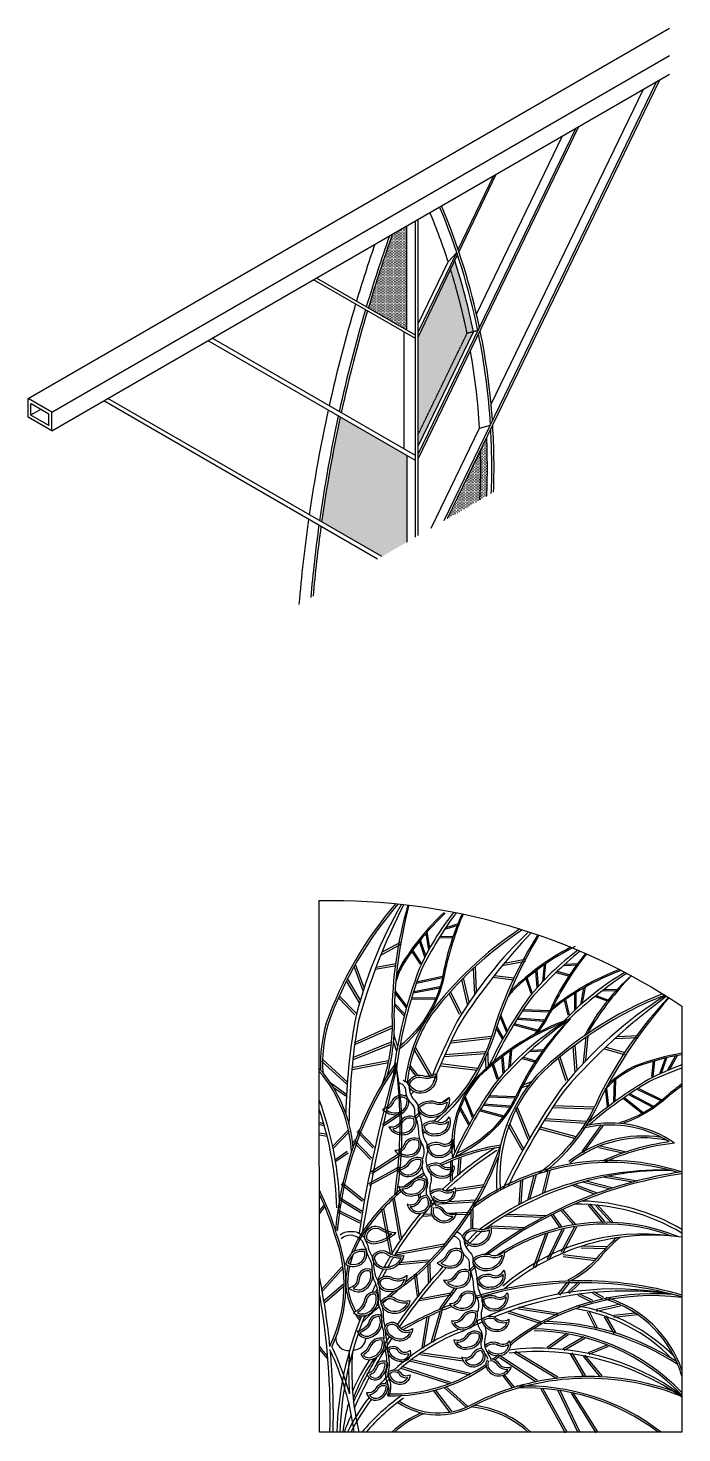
# Model space of a CAD drawing. Extents: x -6708 to 51378, y -17661 to 34250.
# Drawn here: x 34357 to 37308, y -5828 to 513 of the extents above; entities that cross this region are included whole.
import ezdxf

# ---------------------------------------------------------------- set-up
doc = ezdxf.new("R2010")
doc.units = 0
doc.header["$LTSCALE"] = 5
doc.header["$MEASUREMENT"] = 0
doc.linetypes.add('HIDDEN2', pattern=[0.1875, 0.125, -0.0625])
for name, color, linetype in [('0-T_BLOCK', 7, 'CONTINUOUS'), ('0-TEXT', 7, 'CONTINUOUS'), ('1', 1, 'CONTINUOUS'), ('4', 1, 'CONTINUOUS')]:
    doc.layers.add(name, color=color, linetype=linetype)

msp = doc.modelspace()

# ---------------------------------------------------------------- hatches: boundary and pattern name
at = {"layer": '0-T_BLOCK'}
h = msp.add_hatch(dxfattribs=at)
h.set_pattern_fill('DOTS', color=11, scale=100, style=0)
h.paths.add_polyline_path([(36066.1, -380.3), (36001.6, -417.6, 0.013238), (35892.6, -750.8), (36066.1, -851)])
h = msp.add_hatch(dxfattribs=at)
h.set_pattern_fill('DOTS', color=11, scale=100, style=0)
h.paths.add_polyline_path([(36264.1, -576.5), (36117.6, -881.6), (36117.6, -1321.8), (36338.6, -865.2, 0.024892)])
h.paths.add_polyline_path([(36283, -537), (36264.1, -576.5, -0.024892), (36338.6, -865.2), (36367.7, -857.8, 0.027428)])
h.paths.add_polyline_path([(36367.7, -857.8), (36338.6, -865.2), (36117.6, -1321.8), (36117.6, -1374.6)])
h = msp.add_hatch(dxfattribs=at)
h.set_pattern_fill('DOTS', color=11, scale=100, style=0)
h.paths.add_polyline_path([(36066.1, -1416), (36055.1, -1409.7), (36055.1, -1814), (36066.1, -1807.7)])
h.paths.add_polyline_path([(36055.1, -1409.7), (35766.3, -1242.9, 0.018162), (35681.8, -1716.4), (35953, -1872.9), (36055.1, -1814)])
h = msp.add_hatch(dxfattribs=at)
h.set_pattern_fill('DOTS', color=11, scale=100, style=0)
h.paths.add_polyline_path([(36399.1, -1393.2), (36249.9, -1701.5), (36396.4, -1617, 0.018672)])
h.paths.add_polyline_path([(36427.1, -1335.4), (36399.1, -1393.2, -0.018672), (36396.4, -1617), (36427.2, -1599.2, 0.021798)])

# ---------------------------------------------------------------- linework, layer by layer
for centre, start, end in [((34357.8, -1159.3), 60, 180), ((34357.8, -1243.2), 180, 240), ((34464.2, -1219.6), 240, 300), ((34464.2, -1304.6), 240, 300)]:
    msp.add_arc(centre, 0.5, start, end, dxfattribs=at)
at = {"layer": '0-TEXT', "elevation": 0}
msp.add_lwpolyline([(37307.9, -3901.8), (37307.9, -5824.7), (35671.9, -5824.7), (35671.4, -3425.2, -0.153284), (37307.9, -3901.8, -3.305213)], format="xyb", dxfattribs=at)
at = {"layer": '1', "color": 1}
for p, q in [((36235.5, -1709.8), (37193.9, 270.7)), ((36249.9, -1701.5), (37208.3, 279.1)), ((36446.8, -1185.1), (37134.8, 236.6)), ((36117.6, -1431.3), (36843.2, 68.3)), ((36117.6, -1409.8), (36828.8, 60)), ((36380.9, -777.8), (36769.8, 25.9)), ((36298, -487), (36459.6, -153.2)), ((36301.7, -498), (36470, -147.2)), ((36066.1, -851), (36066.1, -380.3)), ((36117.6, -859.9), (36291.8, -499.9)), ((36253.2, -542.5), (36291.8, -499.9)), ((36117.6, -881.6), (36295.5, -510.9)), ((36117.6, -822.7), (36253.2, -542.5)), ((36105.1, -888.9), (35645.2, -623.4)), ((36105.1, -873.5), (35658.6, -615.7)), ((36105.1, -1417.1), (35187.8, -887.5)), ((36117.6, -1374.6), (36367.7, -857.8)), ((36105.1, -1438.5), (35169.2, -898.2)), ((34369.8, -1233.4), (34369.8, -1184.1)), ((34451, -1230.1), (34370.6, -1183.6)), ((35934.5, -1883.7), (34698.4, -1170)), ((35953, -1872.9), (34717, -1159.3)), ((34369.8, -1233.4), (34413.3, -1208.3)), ((34450.5, -1280.3), (34370.1, -1233.9)), ((34451.2, -1279.8), (34451.2, -1230.5)), ((36176.4, -1744), (36394.9, -1292.6)), ((36394.9, -1292.6), (36444.1, -1278.8)), ((36066.1, -1416), (36066.1, -1807.7))]:
    msp.add_line(p, q, dxfattribs=at)
at = {"layer": '1', "color": 1, "linetype": 'HIDDEN2'}
for p in [(36117.6, -1321.8), (36387.1, -852.9)]:
    msp.add_line(p, (36338.6, -865.2), dxfattribs=at)
at = {"layer": '1'}
for p, q in [((36237.3, -3554.8), (36303.6, -3534.2)), ((36242.5, -3546.9), (36301.8, -3528.5)), ((35954.3, -3658.4), (36037.6, -3612.9)), ((36148, -3680.9), (36123.2, -3609.1)), ((36151.8, -3673.5), (36127.6, -3603.5)), ((36165.4, -3648), (36153.3, -3572.5)), ((36170.1, -3639.5), (36158.4, -3566.6)), ((36213.3, -3592.4), (36276, -3593.4)), ((36217, -3586.5), (36276.1, -3587.4)), ((35948.9, -3671.7), (36041.9, -3620.9)), ((36127.6, -3712.6), (36089.7, -3653.9)), ((36132.6, -3709.3), (36093.4, -3648.6)), ((35869.4, -3832.8), (35828.5, -3723.5)), ((35873.9, -3818.6), (35834.4, -3713.1)), ((35924.3, -3735.3), (36018.4, -3717.8)), ((35928.1, -3725.2), (36016.8, -3708.8)), ((36372.8, -3847.9), (36367.1, -3731.4)), ((36381.4, -3835.8), (36375.9, -3723.3)), ((36497.5, -3718.7), (36601.6, -3698.5)), ((36506.7, -3707.5), (36599.8, -3689.5)), ((36660.3, -3812.5), (36654.4, -3738.7)), ((36679.9, -3791.2), (36687.1, -3715.1)), ((36686.6, -3784.1), (36693.5, -3710.6)), ((36772.8, -3719), (36842.2, -3715.6)), ((36779.8, -3712.6), (36841.9, -3709.7)), ((35853.3, -3887.3), (35794.5, -3787.3)), ((35856.7, -3875.1), (35799.4, -3777.6)), ((36109.6, -3798.7), (36228.6, -3772.2)), ((36110.4, -3792.3), (36227.3, -3766.3)), ((36340.9, -3895), (36315.3, -3781.9)), ((36347.9, -3884.4), (36322.9, -3774.2)), ((36454.8, -3771.7), (36549.8, -3783.7)), ((36461.4, -3763.3), (36550.9, -3774.6)), ((36627.2, -3844.3), (36605.1, -3778)), ((36632.8, -3842.4), (36610, -3773.8)), ((36654.8, -3818.7), (36648.7, -3743)), ((36740.1, -3749.4), (36800.6, -3766)), ((36745.2, -3744.6), (36802.2, -3760.2)), ((35832.3, -3940.8), (35757.8, -3864.4)), ((35838.8, -3934.4), (35761.8, -3855.4)), ((36064.5, -3909.8), (36012.9, -3839.6)), ((36066.6, -3902.5), (36013.5, -3830.4)), ((36088, -3863.1), (36197.5, -3864.2)), ((36095.4, -3841.4), (36216.2, -3818.6)), ((36097.5, -3834.9), (36215.1, -3812.7)), ((36304.7, -3939.6), (36256.9, -3844.2)), ((36312.9, -3935.5), (36263.5, -3836.9)), ((36824.8, -3919.7, 0), (36825.2, -3843.7, 0)), ((36830.8, -3914, 0), (36831.3, -3840, 0)), ((36852.2, -3894.5, 0), (36865.8, -3819.3, 0)), ((36859.4, -3888, 0), (36872.6, -3815.4, 0)), ((36915.8, -3858, 0), (36974.6, -3879.8, 0)), ((36921.2, -3853.6, 0), (36976.7, -3874.1, 0)), ((36950.9, -3830.5, 0), (37020.3, -3833.2, 0)), ((36958.4, -3824.8, 0), (37020.5, -3827.2, 0)), ((36055.1, -3945.1), (36009.9, -3897.7)), ((36056.8, -3938.3), (36010.2, -3889.4)), ((36086.8, -3869.1), (36197.5, -3870.2)), ((36590.4, -3923.2), (36710, -3927.2)), ((36590.6, -3917.2), (36710.2, -3921.3)), ((36795, -3942.8, 0), (36778.7, -3874.8, 0)), ((36800.9, -3941.4, 0), (36784, -3871.1, 0)), ((35830.6, -4065.3), (35997.7, -3991.2)), ((36503, -4046.5), (36472.9, -3992.7)), ((36515.9, -4017.4), (36488.3, -3948.8)), ((36521.4, -4015.1), (36491.4, -3940.3)), ((36549.6, -3985.9), (36655.4, -4014.4)), ((36551.1, -3980.1), (36656.9, -4008.6)), ((36565.7, -3961.1), (36686.4, -3969.1)), ((36566.1, -3955.1), (36686.8, -3963.2)), ((35834.3, -4073.7), (36001.4, -3999.6)), ((36265.3, -4057.8), (36446.9, -4037.8)), ((36266.3, -4066.9), (36447.9, -4047)), ((36497.7, -4049.5), (36470.4, -4000.5)), ((36864.5, -4158.1), (36875.4, -4041.9)), ((36874.7, -4147.3), (36885.2, -4035.1)), ((37006.2, -4047.8), (37112.1, -4042.7)), ((37016.9, -4038.2), (37111.7, -4033.6)), ((35822.2, -4133.7), (35993.4, -4064.4)), ((35825.7, -4142.2), (35996.8, -4072.9)), ((36174.2, -4225.4), (36098.6, -4094.8)), ((36182.1, -4220.8), (36106.6, -4090.2)), ((36236.5, -4120.4), (36420.6, -4106.3)), ((36237.2, -4129.5), (36421.3, -4115.4)), ((36527.1, -4179), (36534.2, -4102.9)), ((36533.8, -4172), (36540.7, -4098.5)), ((36620, -4106.8), (36689.4, -4103.5)), ((36627, -4100.5), (36689.1, -4097.5)), ((36826.2, -4200.1), (36816.9, -4084.5)), ((36834.6, -4190.6), (36825.6, -4077.9)), ((36956.4, -4094.3), (37048.7, -4119.6)), ((36964.2, -4086.9), (37051.2, -4110.8)), ((35794.7, -4252.7), (35683.1, -4151.2)), ((35800.9, -4245.9), (35689.2, -4144.4)), ((35818.3, -4178), (35982.6, -4146.7)), ((35820, -4187), (35984.3, -4155.7)), ((36106.5, -4215.8), (36076.4, -4176.4)), ((36116.3, -4213.6), (36083.7, -4170.8)), ((36218.3, -4170.4), (36384.3, -4190.5)), ((36219.3, -4161.3), (36385.4, -4181.4)), ((36474.3, -4232.1), (36452.3, -4165.8)), ((36480, -4230.2), (36457.2, -4161.7)), ((36502, -4206.6), (36495.9, -4130.8)), ((36507.5, -4200.4), (36501.6, -4126.5)), ((36587.3, -4137.3), (36647.8, -4153.9)), ((36592.4, -4132.4), (36649.4, -4148.1)), ((36783.9, -4239.1), (36750.3, -4137.8)), ((36792.6, -4236.2), (36757.8, -4131.5)), ((37172.8, -4219.9), (37179.4, -4150.3)), ((37178.8, -4220.5), (37185.6, -4148.5)), ((37208.5, -4207.7), (37233.5, -4135.9)), ((37216, -4204.2), (37240.4, -4134.3)), ((37242.5, -4192.6), (37279.8, -4125.9)), ((37251.5, -4188.9), (37287.5, -4124.4)), ((37001.2, -4333.4), (37004.5, -4234.6)), ((37007.2, -4333.6), (37010.5, -4234.8)), ((35796.4, -4301.3), (35723.3, -4250.1)), ((35791.2, -4308.8), (35736.1, -4270.3)), ((36368.6, -4403), (36331.8, -4311.3)), ((36437.6, -4311.1), (36557.2, -4315.1)), ((36437.8, -4305.1), (36557.4, -4309.1)), ((36971.6, -4355.4), (36963.8, -4272.2)), ((36977.6, -4354.8), (36969.8, -4271.6)), ((37069.4, -4302), (37176.6, -4358.1)), ((37072.2, -4296.7), (37179.4, -4352.7)), ((37107.3, -4277.3), (37215.2, -4329.3)), ((37109.9, -4271.9), (37217.8, -4323.9)), ((36344.9, -4437.3), (36304.2, -4364.3)), ((36350.2, -4434.4), (36309.5, -4361.4)), ((36363.1, -4405.2), (36326.3, -4313.5)), ((36396.8, -4373.7), (36502.6, -4402.2)), ((36398.3, -4367.9), (36504.1, -4396.4)), ((36412.9, -4349), (36533.6, -4357)), ((36413.3, -4343), (36534, -4351)), ((36614.1, -4503.3), (36557.9, -4363.3)), ((36622.6, -4499.9), (36566.4, -4359.9)), ((36727.8, -4359.6), (36910.5, -4365.7)), ((36728.1, -4350.4), (36910.8, -4356.6)), ((37044.7, -4318.2), (37130, -4386.9)), ((37048.5, -4313.5), (37133.8, -4382.3)), ((35694.7, -4434.3, 0), (35671.9, -4426.9, 0)), ((35692.1, -4442.5, 0), (35671.9, -4435.9, 0)), ((35956, -4434.9, 0), (36044, -4376.8, 0)), ((35960.7, -4442.1, 0), (36048.7, -4383.9, 0)), ((36594.4, -4547.8), (36532.3, -4436.4)), ((36690.1, -4417.4), (36874.4, -4429.7)), ((36690.7, -4408.3), (36875, -4420.5)), ((36857.2, -4558, 0), (36945, -4436.9, 0)), ((35706.8, -4481.2, 0), (35671.9, -4474.9, 0)), ((35705.3, -4489.6, 0), (35671.9, -4483.6, 0)), ((35730, -4536.3, 0), (35801.1, -4462.1, 0)), ((35736.2, -4542.2, 0), (35807.3, -4468, 0)), ((35914.1, -4543.4, 0), (35840.5, -4467.1, 0)), ((35920.2, -4537.5, 0), (35846.7, -4461.1, 0)), ((36586.4, -4552.3), (36524.3, -4440.9)), ((36665.5, -4455.2), (36827, -4498.7)), ((36667.9, -4446.4), (36829.4, -4489.9)), ((36864.1, -4563, 0), (36951.9, -4442, 0)), ((35741.8, -4594.9, 0), (35797.1, -4556.3, 0)), ((35746.7, -4602, 0), (35802, -4563.3, 0)), ((35902.5, -4593.4, 0), (35823.3, -4510.9, 0)), ((35908.7, -4587.4, 0), (35829.5, -4504.9, 0)), ((35904.4, -4650.2, 0), (36038.7, -4562.5, 0)), ((36930.9, -4539.4, 0), (37040.8, -4564.4, 0)), ((36932.8, -4531.1, 0), (37056.4, -4559.2, 0)), ((35894.6, -4702.9, 0), (36031.6, -4626.9, 0)), ((35909.1, -4657.4, 0), (36043.3, -4569.6, 0)), ((36263.9, -4690.9, 0), (36264.5, -4599.8, 0)), ((36272.4, -4691, 0), (36273.1, -4599.9, 0)), ((36297.1, -4661.5, 0), (36303, -4584.3, 0)), ((36305.7, -4662.1, 0), (36311.6, -4585, 0)), ((35898.8, -4710.3, 0), (36035.8, -4634.3, 0)), ((36573.7, -4796.4, 0), (36581, -4688.5, 0)), ((36582.6, -4791.8, 0), (36589.8, -4684.9, 0)), ((36612, -4777.2, 0), (36641.7, -4665.2, 0)), ((36622.1, -4772.4, 0), (36651.5, -4661.8, 0)), ((36679.4, -4746.9, 0), (36704.1, -4645.5, 0)), ((36689.2, -4742.8, 0), (36713.6, -4643, 0)), ((36875.7, -4690.6, 0), (36999.2, -4721.3, 0)), ((36950.4, -4672.7, 0), (37088, -4695.3, 0)), ((36974, -4667.9, 0), (37108.4, -4689.9, 0)), ((35867.1, -4784.1, 0), (35770, -4706.2, 0)), ((35872.4, -4777.4, 0), (35775.3, -4699.6, 0)), ((36122, -4771.3, 0), (36119.1, -4751.8, 0)), ((36129.6, -4764.7, 0), (36127.1, -4747.6, 0)), ((36238.6, -4733.9, 0), (36275, -4728.4, 0)), ((36284.9, -4726.9, 0), (36414, -4707.3, 0)), ((36285.9, -4735.4, 0), (36415.3, -4715.7, 0)), ((36913.9, -4750.7, 0), (36809.5, -4710.2, 0)), ((36926, -4746.3, 0), (36822.5, -4706.1, 0)), ((36858.9, -4695.3, 0), (36983.8, -4726.3, 0)), ((35671.9, -4825.5, 0), (35691.6, -4800.9, 0)), ((35671.9, -4839.3, 0), (35698.2, -4806.3, 0)), ((35860, -4835.5, 0), (35760.7, -4775.1, 0)), ((35864.5, -4828.2, 0), (35765.2, -4767.8, 0)), ((35993.5, -5021.4, 0), (35954, -4818.6, 0)), ((36001.9, -5019.7, 0), (35962.4, -4816.9, 0)), ((36035.5, -4955.1, 0), (36003.1, -4769.4, 0)), ((36044, -4953.6, 0), (36011.5, -4767.9, 0)), ((36186.6, -4787.1, 0), (36209.4, -4785.7, 0)), ((36187.1, -4795.6, 0), (36375.6, -4784.4, 0)), ((36258.9, -4782.8, 0), (36375.1, -4775.8, 0)), ((36884.9, -4799.9, 0), (36951.8, -4879.9, 0)), ((36891.4, -4794.4, 0), (36958.4, -4874.4, 0)), ((36989.7, -4880.5, 0), (36919.7, -4802.7, 0)), ((36996.1, -4874.8, 0), (36926.1, -4797, 0)), ((35854.4, -4881.1, 0), (35754.4, -4831.5, 0)), ((35858.2, -4873.5, 0), (35758.2, -4823.9, 0)), ((36139.7, -4840.5, 0), (36179.1, -4838.8, 0)), ((36140.1, -4849, 0), (36182.1, -4847.2, 0)), ((36249.1, -4835.7, 0), (36347.4, -4831.4, 0)), ((36287.6, -4842.6, 0), (36347.7, -4839.9, 0)), ((36356.5, -4905.7, 0), (36357, -4820.3, 0)), ((36365, -4905.7, 0), (36365.6, -4820.3, 0)), ((36506.4, -4848.4, 0), (36682.9, -4854.2, 0)), ((36519.9, -4840.3, 0), (36698.3, -4846.2, 0)), ((36717.7, -4844.9, 0), (36757.4, -4903, 0)), ((36725.5, -4841, 0), (36764.5, -4898.2, 0)), ((36761.1, -4823.6, 0), (36820.1, -4891, 0)), ((36769.2, -4819.9, 0), (36826.6, -4885.4, 0)), ((36584, -4910.3, 0), (36446, -4903.8, 0)), ((36597.2, -4902.4, 0), (36446.4, -4895.2, 0)), ((36638.7, -5077.7, 0), (36695.5, -4925.1, 0)), ((36646.7, -5080.7, 0), (36703.5, -4928.1, 0)), ((36701.5, -5043.3, 0), (36768.4, -4904.9, 0)), ((36709.2, -5047, 0), (36776.1, -4908.7, 0)), ((36762.5, -5012, 0), (36825.8, -4893.9, 0)), ((36770, -5016, 0), (36833.4, -4897.9, 0)), ((36013.7, -5016.1, 0), (36233.8, -4975, 0)), ((36015.3, -5024.5, 0), (36235.4, -4983.4, 0)), ((36853.8, -4992.4, 0), (36968, -4994.9, 0)), ((36854, -4983.9, 0), (36968.1, -4986.3, 0)), ((36167.5, -5047.9, 0), (36031.4, -5060.8, 0)), ((36168.3, -5056.4, 0), (36032.2, -5069.3, 0)), ((36164.9, -5147.5, 0), (36163.2, -5064.8, 0)), ((36173.5, -5147.3, 0), (36171.8, -5064.6, 0)), ((36771.6, -5031.2, 0), (36918.5, -5049.3, 0)), ((36772.6, -5022.7, 0), (36919.6, -5040.8, 0)), ((35679.5, -5182.5, 0), (35773.9, -5077.9, 0)), ((35685.8, -5188.3, 0), (35780.2, -5083.6, 0)), ((36114.3, -5210.4, 0), (36101.7, -5111.8, 0)), ((36122.8, -5209.3, 0), (36110.2, -5110.7, 0)), ((35688.7, -5233.7, 0), (35779.1, -5156, 0)), ((35694.3, -5240.2, 0), (35784.7, -5162.5, 0)), ((36122.8, -5222.5, 0), (36272.5, -5194.7, 0)), ((36750, -5200.4, 0), (36791.9, -5148.2, 0)), ((36756.7, -5205.8, 0), (36798.6, -5153.6, 0)), ((36792.9, -5192, 0), (36840.6, -5146.8, 0)), ((36798.8, -5198.2, 0), (36846.4, -5153, 0)), ((36842.1, -5198.6, 0), (36904.7, -5229.4, 0)), ((36904.4, -5197.6, 0), (36949.5, -5222.5, 0)), ((36908.6, -5190.1, 0), (36953.7, -5215, 0)), ((36124.3, -5230.9, 0), (36274, -5203.1, 0)), ((36750.5, -5288.4, 0), (36572.1, -5260.8, 0)), ((36838.3, -5206.2, 0), (36900.9, -5237.1, 0)), ((36920.7, -5269.7, 0), (37028.7, -5245.5, 0)), ((36922.5, -5278, 0), (37030.5, -5253.8, 0)), ((36157, -5303.2, 0), (36133.7, -5443.6, 0)), ((36165.4, -5304.6, 0), (36142.2, -5445, 0)), ((36178.5, -5416.1, 0), (36218.2, -5275.7, 0)), ((36186.8, -5418.4, 0), (36226.4, -5278, 0)), ((36521.8, -5285.4, 0), (36672.6, -5334.6, 0)), ((36524.5, -5277.2, 0), (36675.2, -5326.5, 0)), ((36749.2, -5296.8, 0), (36570.8, -5269.3, 0)), ((36880.8, -5280.8, 0), (36918.2, -5356, 0)), ((36888.4, -5277, 0), (36925.9, -5352.2, 0)), ((36957.1, -5303.5, 0), (37001.2, -5378.6, 0)), ((36964.5, -5299.1, 0), (37008.6, -5374.2, 0)), ((37000.2, -5296.9, 0), (37094.9, -5285.7, 0)), ((37001.2, -5305.4, 0), (37105.9, -5293, 0)), ((36699.9, -5441.5, 0), (36789, -5377.3, 0)), ((36704.9, -5448.4, 0), (36794, -5384.2, 0)), ((36772, -5446.5, 0), (36864.9, -5393.3, 0)), ((36776.2, -5453.9, 0), (36869.2, -5400.8, 0)), ((36885.9, -5465.3, 0), (36974.1, -5428.6, 0)), ((36889.2, -5473.2, 0), (36977.4, -5436.5, 0)), ((36082.9, -5503.8, 0), (36351.1, -5566.5, 0)), ((36084.9, -5495.4, 0), (36353, -5558.2, 0)), ((36125.2, -5473.7, 0), (36320.5, -5502.1, 0)), ((36126.4, -5465.2, 0), (36316.6, -5492.8, 0)), ((36650.8, -5598.6, 0), (36484.7, -5488.9, 0)), ((36655.6, -5591.5, 0), (36489.4, -5481.7, 0)), ((36743.1, -5583.6, 0), (36553, -5468.3, 0)), ((36747.6, -5576.2, 0), (36557.5, -5460.9, 0)), ((36866.1, -5573.8, 0), (36805, -5471.2, 0)), ((36873.5, -5569.4, 0), (36812.4, -5466.9, 0)), ((36861.8, -5481.7, 0), (36939.6, -5575.8, 0)), ((36868.4, -5476.3, 0), (36946.2, -5570.3, 0)), ((36260.9, -5607.9, 0), (36041.3, -5537.1, 0)), ((36263.5, -5599.7, 0), (36043.9, -5528.9, 0)), ((36543.8, -5625, 0), (36500.9, -5570.4, 0)), ((36550.5, -5619.7, 0), (36507.6, -5565.1, 0)), ((36187.5, -5638.4, 0), (36260.8, -5735.6, 0)), ((36194.3, -5633.2, 0), (36267.6, -5730.5, 0)), ((36236.5, -5624.3, 0), (36335.3, -5713.4, 0)), ((36242.2, -5617.9, 0), (36341, -5707, 0)), ((36671.8, -5629.7, 0), (36780.7, -5827.7, 0)), ((36679.3, -5625.6, 0), (36788.2, -5823.6, 0)), ((36839.3, -5827.5, 0), (36748.8, -5637.9, 0)), ((36847, -5823.8, 0), (36756.5, -5634.2, 0)), ((36920.6, -5827.9, 0), (36809.1, -5649.3, 0)), ((36927.8, -5823.4, 0), (36816.3, -5644.7, 0))]:
    msp.add_line(p, q, dxfattribs=at)
at = {"layer": '1', "color": 1}
for points in [[(36387.1, -852.9, 0.048058), (36214.6, -294.6, 0.048058)], [(36394.3, -838.2, 0.047098), (36223.4, -289.5, 0.047098)], [(36253.2, -542.5, 0.019811), (36171, -319.8, 0.019811)], [(35988.2, -425.3, 0.012704), (35883.7, -745.7, 0.012704)], [(36001.6, -417.6, 0.013237), (35892.6, -750.8, 0.013237)], [(35921.9, -463.6, 0.01008), (35839.2, -720, 0.01008)], [(36367.7, -857.8, 0.027428), (36283, -537, 0.027354)], [(35835.3, -733.1, 0.017761), (35716, -1192.4)], [(35879.8, -758.8, 0.017905), (35761.4, -1218.6)], [(35888.7, -764, 0.017934), (35770.4, -1223.9)], [(36444.1, -1278.8, 0.034032), (36390.2, -868)], [(36452.9, -1260.5, 0.033662), (36397.4, -853.2)], [(36394.9, -1292.6, 0.029342), (36353.6, -943.6)], [(35711.8, -1211.5, 0.017978), (35625.9, -1684, 0.017978)], [(35757.2, -1237.7, 0.018131), (35672.5, -1711, 0.018131)], [(35766.3, -1242.9, 0.018162), (35681.8, -1716.4, 0.018162)], [(36447.8, -1587.3, 0.023764), (36445.2, -1297.9, 0.023764)], [(36458, -1581.4, 0.024715), (36454.2, -1279.4, 0.024715)], [(36396.4, -1617, 0.018672), (36399.1, -1393.2, 0.018672)], [(36427.2, -1599.2, 0.021798), (36427.1, -1335.4, 0.021798)], [(35623, -1703.8, 0.014483), (35579.8, -2088.4)], [(35669.7, -1730.8, 0.012414), (35632.6, -2058)], [(35679.1, -1736.2, 0.011996), (35643.2, -2051.8)], [(36016.5, -3439, 0.092326), (35702, -3979.2, 0.07266), (35676.8, -4189)], [(36027.9, -3440.2, 0.092879), (35710.9, -3981.2, 0.081273), (35686.9, -4201)], [(36043, -3441.8, 0.076808), (35831.5, -3972.8, 0.034307), (35790.6, -4384.7)], [(36052.3, -3442.8, 0.049524), (35846.6, -3974.8, 0.039798), (35805.4, -4433)], [(36071.7, -3445.1, 0.071186), (35999.5, -3946.7, -0.09297), (35955.5, -4253.1)], [(36075.8, -3445.6, 0.059397), (36008.6, -3946.4, -0.077848), (35976.3, -4218.8)], [(36278.2, -3477.8, 0.061144), (36122.9, -3733, 0.061762), (36005.9, -4205.7)], [(36240.2, -3482.2, 0.069869), (36044.4, -3722.8, 0.041245), (36016.6, -3791.2)], [(36234.3, -3479.2, 0.069708), (36039, -3720.4, 0.026309), (36018.9, -3766.6)], [(36288.9, -3479.9, 0.039773), (36132.4, -3736.2, 0.061448), (36019.8, -4186.7)], [(36320.5, -3486.4, 0.047494), (36240.1, -3739, -0.185183), (36030.8, -4098.1)], [(36315.9, -3485.4, 0.056803), (36234.2, -3737.9, -0.188148), (36032.9, -4083.3)], [(36576.6, -3553.3, 0.082524), (36168.9, -3936.6, 0.113729), (36057.4, -4245.4)], [(36588.2, -3556.9, 0.083253), (36176.8, -3941.3, 0.119537), (36068.7, -4245.4)], [(36616, -3565.9, 0.069332), (36294.2, -3969.9, 0.022278), (36181.7, -4214.2)], [(36628.8, -3570.1, 0.044928), (36308, -3976.4, 0.02554), (36185.7, -4245.4)], [(36657.3, -3579.7, 0.064519), (36462.2, -3996, -0.153375), (36190.6, -4419.6)], [(36662.6, -3581.6, 0.053906), (36471, -3998.5, -0.144708), (36204.6, -4424.5)], [(36838.8, -3649.3, 0.062969), (36617.5, -3862.9, 0.045056), (36437.9, -4170.1)], [(36848.7, -3653.5, 0.041003), (36625.9, -3868.4, 0.043731), (36457.6, -4153.5)], [(36825.9, -3632.7, 0.078042), (36544.1, -3833.4, 0.018329), (36523.2, -3858.9)], [(36806.3, -3635.8, 0.074164), (36539.4, -3829.7, 0.006152), (36531.7, -3838.7)], [(36872.6, -3663.8, 0.058927), (36724, -3895.5, -0.072419), (36640.7, -4030.4)], [(36876.7, -3665.6, 0.049302), (36729.5, -3898, -0.063114), (36654.4, -4023.2)], [(37221.1, -3846.2, 0.100722), (36649.9, -4216.8, 0.197143), (36472, -4742.2)], [(37231.2, -3852.4, 0.101325), (36657.1, -4222.5, 0.204534), (36488.6, -4733)], [(37234.1, -3854.3, 0.083674), (36769.3, -4267.5, 0.044199), (36499.5, -4727.1)], [(37238.9, -3857.3, 0.053833), (36782, -4275.9, 0.044104), (36523.3, -4715)], [(37247.9, -3862.9, 0.077834), (36931.8, -4317.3, -0.132175), (36660.4, -4658.8)], [(37249.9, -3864.2, 0.06493), (36940.2, -4321.1, -0.117832), (36691.2, -4649.2)], [(36805.3, -3958.3, 0.111455), (36386.6, -4217.5, 0.208355), (36271.7, -4582.3)], [(36777.5, -3974.9, 0.08567), (36464.7, -4250.8, 0.049502), (36270.5, -4589.9, 0.049502)], [(36786.9, -3971.4, 0.106065), (36391.3, -4221.3, 0.208179), (36281.4, -4561.9)], [(36805.3, -3958.3, 0.07178), (36576.7, -4285.8, -0.185183), (36284.2, -4581.2)], [(36786.9, -3971.4, 0.056211), (36473.1, -4256.3, 0.049941), (36285, -4584, 0.049941)], [(36805.3, -3958.3, 0.086091), (36571.2, -4283.4, -0.188148), (36289.9, -4567.4)], [(36007.9, -4028.6, 0.030042), (36023.3, -4080.2)], [(36005.5, -4060.5, 0.022934), (36019, -4102.3)], [(36432.6, -4108.2, 0.036822), (36434.2, -4174.1)], [(37307.9, -4120.8, 0.048104), (37101.2, -4176.4, 0.094761), (36964.3, -4274.6)], [(37307.9, -4114.6, 0.04863), (37098.4, -4171.1, 0.078365), (36975, -4254.8)], [(36422, -4132.1, 0.032633), (36424.5, -4194.4)], [(37307.9, -4167.1, 0.033718), (37156.5, -4233.1, 0.042378), (36884.2, -4427.9)], [(37307.9, -4181.1, 0.020899), (37161.9, -4241.5, 0.044623), (36887.8, -4438.8)], [(37307.9, -4253.1, 0.018233), (37240.8, -4305.9, -0.117164), (37019.3, -4430.8)], [(37307.9, -4261.3, 0.014302), (37244.8, -4310.4, -0.104646), (37037.7, -4432.4)], [(36140.4, -4458.5, -0.001161), (36137.2, -4460.7)], [(36148.2, -4470.4, -0.002892), (36140, -4476.5)]]:
    msp.add_lwpolyline(points, format="xyb", dxfattribs=at)
at = {"layer": '1', "color": 1, "linetype": 'HIDDEN2'}
msp.add_lwpolyline([(36338.6, -865.2, 0.024892), (36264.1, -576.5, 0.024892)], format="xyb", dxfattribs=at)
at = {"layer": '1', "color": 1, "elevation": 0}
for points in [[(37033.7, -3740.5, 0.081645), (36719.4, -3919.8)], [(37026.3, -3736.7, 0.077818), (36725.3, -3907.4)], [(37051.1, -3749.6, 0.069777), (36783.8, -3960.5, 0.001315), (36777.1, -3968.5)], [(37059.1, -3753.7, 0.044182), (36797.7, -3961)], [(37079.5, -3764.7, 0.082188), (36887.1, -4002.2, -0.017962), (36867.1, -4036.3, -0.017962)], [(37079.5, -3764.7, 0.054647), (36892.4, -4005.1, -0.011301), (36879.3, -4027.9)], [(36628.4, -4242.8, -0.022484), (36582.4, -4261)], [(36616.6, -4258, -0.019056), (36575.5, -4274.2)]]:
    msp.add_lwpolyline(points, format="xyb", dxfattribs=at)
at = {"layer": '1'}
for points in [[(36047.8, -4236.4, -0.378866), (36077.2, -4273.6, 0.1907), (36104.6, -4330.3, -0.252134), (36117, -4364.5, 0.139232), (36126.6, -4401.1, -0.045981), (36135.9, -4457.4, 0.140758), (36153.6, -4516.1, -0.155026), (36157.5, -4568.8, 0.177384), (36156.6, -4623, 0.026372)], [(36071.2, -4251.7, -0.414967), (36138.5, -4215.5, 0.218355), (36199.1, -4205.6, -0.473511), (36125, -4295.2, -0.226882), (36077.7, -4269, -0.226882)], [(36066.1, -4309.9, 0.446759), (35996.7, -4333.9, -0.203971), (35956.8, -4368, 0.225979), (36023.4, -4391.3, 0.405502), (36075.9, -4328.4, 0.405502)], [(36031.3, -4248.5, -0.378866), (36060.7, -4285.6, 0.1907), (36088.1, -4342.3, -0.252134), (36100.5, -4376.6, 0.139232), (36110.1, -4413.1, -0.045981), (36119.5, -4469.4, 0.140758), (36137.1, -4528.1, -0.155026), (36141, -4580.9, 0.026372), (36137.8, -4590.9, 0.026372)], [(36058.3, -4306.4, -0.000738), (36063.3, -4301.3)], [(36080.3, -4284.5, -0.000437), (36083.4, -4281.5, -0.000975), (36086.1, -4278.5, -0.000975)], [(36086.6, -4298.4, -0.001039), (36093.7, -4291.4, -0.001437), (36097.6, -4287, -0.001437)], [(36117.7, -4350.8, -0.242831), (36193.4, -4331.5, 0.358992), (36257.8, -4314.4, -0.464995), (36174.9, -4404.7, -0.308457), (36117.7, -4366.2, -0.308457)], [(36135.1, -4626.6, 0.135711), (36154.7, -4676.1, -0.165363), (36156.7, -4721.7, 0.206922), (36156.8, -4755.2, 0.206922)], [(36161.6, -4638.8, 0.057193), (36171.4, -4656.3, -0.165363), (36173.4, -4701.8, 0.118044), (36171.8, -4749.5, 0.036084), (36196.9, -4798.6)], [(36170.5, -4741.4, -0.260156), (36228.1, -4728.4, 0.410248), (36283.1, -4720.4, -0.512348), (36234.6, -4789, -0.222218), (36179.6, -4766.7, -0.452913)], [(36176.2, -4747.8, -0.253116), (36224.4, -4736.2, 0.30026), (36277.4, -4737.1, -0.413856), (36234.4, -4780.5, -0.223008), (36185.8, -4760.9, -0.223008)], [(36171.4, -4775.9, -0.053935), (36184.1, -4801.8)], [(36194.8, -4801.4, -0.296191), (36235.6, -4825.1, 0.311183), (36288.8, -4838.2, -0.601436), (36193.5, -4862.5, -0.340085), (36182.9, -4805.4, -1.078008)], [(36195.2, -4810, -0.304018), (36228.4, -4829.8, 0.234383), (36274.8, -4849.8, -0.501929), (36199.5, -4856.4, -0.343134), (36190.5, -4809.3, -0.343134)]]:
    msp.add_lwpolyline(points, format="xyb", dxfattribs=at)
for points in [[(36079.3, -4254.5, -0.418152), (36136.1, -4223.7, 0.175458), (36191.9, -4219.3, -0.417538), (36125.3, -4286.6, -0.279623)], [(36065.8, -4319.8, 0.482854), (36004.5, -4337.4, -0.154289), (35973, -4370.4, 0.179163), (36022.5, -4382.8, 0.461066)], [(36123.6, -4357, -0.238603), (36190.7, -4339.7, 0.256991), (36249.2, -4334.5, -0.38732), (36175.1, -4396.1, -0.343085)], [(36106, -4405, 0.414303), (36034.4, -4426.3, -0.350219), (35985.1, -4446.6, 0.319457), (36056.2, -4481.7, 0.476626)], [(36098.8, -4411, 0.391824), (36041.9, -4430.4, -0.241606), (36003, -4456.5, 0.24176), (36055, -4473.2, 0.456924)], [(36135.5, -4441.6, -0.251803), (36196, -4420.2, 0.458485), (36257.9, -4401.6, -0.537347), (36199.6, -4487.2, -0.446147)], [(36144.6, -4444.5, -0.226597), (36193.1, -4428.5, 0.33145), (36253.9, -4421.7, -0.442508), (36198.7, -4478.6, -0.426582)], [(36125.3, -4503.7, 0.418208), (36055.3, -4523, -0.375782), (36011.9, -4553.6, 0.303142), (36083.7, -4580.5, 0.511006)], [(36118.7, -4509.9, 0.39265), (36063.3, -4526.3, -0.260347), (36030, -4560.4, 0.23301), (36082.1, -4572, 0.495449)], [(36158.7, -4529.7, -0.223258), (36216.9, -4518.1, 0.465813), (36272.7, -4502.2, -0.46848), (36221, -4585.6, -0.501171)], [(36167, -4534.3, -0.200376), (36213.5, -4526.1, 0.320781), (36267.4, -4522.8, -0.373248), (36219.5, -4577.2, -0.475515)], [(36137.4, -4589, 0.353852), (36067.8, -4610.9, -0.336315), (36020.3, -4630.8, 0.473401), (36097.6, -4665.5, 0.369671)], [(36129.9, -4595.4, 0.326721), (36075.1, -4615.5, -0.251251), (36033.7, -4640.6, 0.39085), (36094.1, -4657.7, 0.3487)], [(36156.6, -4623, -0.265182), (36216.9, -4613.1, 0.39236), (36279.4, -4622.3, -0.481), (36224, -4679, -0.361947)], [(36166.2, -4626.6, -0.228285), (36211.9, -4620.4, 0.301065), (36270.5, -4636.2, -0.393018), (36224.5, -4670.5, -0.339354)], [(36155.4, -4688.5, 0.448313), (36086.3, -4697.5, -0.375465), (36030.9, -4715.7, 0.441065), (36097.6, -4757, 0.431955)], [(36147.2, -4692.9, 0.420371), (36093.5, -4702.2, -0.283595), (36044.2, -4727.6, 0.353449), (36096.1, -4748.5, 0.418172)], [(36156.6, -4755, 0.263581), (36112.8, -4784.4, -0.398737), (36067.9, -4795.1, 0.531899), (36148.6, -4829.4, 0.558843)], [(36153.9, -4763.9, 0.246148), (36120.2, -4788.6, -0.274357), (36081.9, -4808.1, 0.426612), (36144.4, -4821.9, 0.53355)]]:
    msp.add_lwpolyline(points, format="xyb", close=True, dxfattribs=at)
at = {"layer": '1', "elevation": 0}
for points in [[(36060.7, -5145.8, -0.006045), (36105.7, -5111.5, 0.130076), (36490.4, -4525.9)], [(36489.8, -4529.8, 0.078998), (36217.6, -4613.9, 0.078998)], [(36487.7, -4538.7, 0.077238), (36224, -4620.2, 0.077238)], [(36464.6, -4541.9, 0.052544), (36228.2, -4728.4, 0.052544)], [(36472.2, -4554, 0.051598), (36242, -4734.9, 0.051598)], [(35991.6, -5213, -0.016374), (36111.1, -5118.2, 0.119753), (36479.6, -4581.7, 0.119753)], [(36142.6, -4655.2, 0.030606), (36051.8, -4719.1)], [(36146.3, -4663, 0.00731), (36124.1, -4677.1)], [(36163.5, -4642.8, 0.000041), (36163.4, -4642.8, 0.000041)], [(36168, -4650, 0.000171), (36167.5, -4650.4, 0.000171)], [(36392.5, -4909.8, -0.170445), (37262.1, -4641.6, -0.186759)], [(36414.1, -4909.2, -0.159322), (37262.1, -4641.6, -0.159322)], [(35671.9, -4734.2, -0.049757), (35746.7, -4925.4, -0.205998), (35727.8, -5437.5)], [(35671.9, -4753.3, -0.045699), (35738.6, -4928.1, -0.208179), (35718, -5438.2)], [(36036.6, -4731.5, 0.070527), (35865.9, -4920.5, 0.063802), (35815.4, -5020.3)], [(36041.3, -4738.7, 0.070262), (35873, -4925.3, 0.054639), (35829, -5008.4)], [(36197.1, -4780.4, 0.008032), (36166.3, -4814.1, 0.008032)], [(36185.2, -4772.2, 0.003035), (36173.4, -4784.9, 0.003035)], [(36127.5, -4837.3, 0.039524), (35996.6, -5022.5)], [(36158.6, -4822.8, 0.044351), (36010.7, -5026.6)], [(35765.4, -4933.4, -0.197885), (35812.2, -4918.7, -0.249457), (35872.8, -4943.6, 0.03088), (35890.4, -4982.2, 0.100136), (35904.3, -5021.7, -0.158377), (35916.3, -5073, 0.008948), (35923.7, -5117.4, -0.100671), (35941.7, -5168.7, -0.062282), (35944.8, -5210.4, 0.120989), (35955.4, -5256, -0.052555), (35960.1, -5290.9, 0.083888), (35968.2, -5349.5, 0.083888)], [(35769.9, -4950.4, -0.176559), (35815.6, -4934.6, -0.184664), (35864.8, -4961, 0.03088), (35882.3, -4999.6, 0.100136), (35896.3, -5039, -0.158377), (35908.3, -5090.4, 0.008948), (35915.7, -5134.7, -0.100671), (35933.7, -5186, -0.062282), (35936.8, -5227.7, 0.120989), (35947.4, -5273.3, -0.052555), (35952.1, -5308.2, 0.089477), (35961.4, -5370.6, 0.01766), (35962.5, -5402.6, 0.01766)], [(36278.5, -4940.1, -0.378866), (36307.8, -4977.3, 0.1907), (36335.3, -5034, -0.252134), (36347.7, -5068.2, 0.139232), (36357.2, -5104.8, -0.045981), (36366.6, -5161.1, 0.140758), (36384.2, -5219.8, -0.155026), (36388.1, -5272.5, 0.026372), (36385, -5282.6, 0.026372)], [(36295.2, -4920.3, -0.186863), (36324.6, -4957.4, 0.1907), (36352, -5014.1, -0.252134), (36364.4, -5048.3, 0.139232), (36374, -5084.9, -0.045981), (36383.3, -5141.2, 0.111), (36402.2, -5208.1, -0.144561), (36404.6, -5274.5, 0.22353), (36418.5, -5347.9, -0.165363), (36420.5, -5393.5, 0.118044), (36418.9, -5441.2, 0.036084), (36444.1, -5490.2, -0.597142)], [(36318.4, -4943.4, -0.414967), (36385.7, -4907.2, 0.218355), (36446.2, -4897.2, -0.473511), (36372.1, -4986.8, -0.226882), (36324.9, -4960.7, -0.226882)], [(36339, -4963.9, -0.016071), (36385.9, -4916.1)], [(36350.7, -4972.2, -0.018722), (36404.9, -4917.7)], [(37028.9, -4945.6, 0.037485), (36941.5, -5031.9, -0.112551), (36796.5, -5146.8)], [(36313.2, -5001.5, 0.446759), (36243.9, -5025.6, -0.203971), (36204, -5059.7, 0.225979), (36270.6, -5083, 0.405502), (36323.1, -5020.1, 0.405502)], [(36305.5, -4998, -0.000738), (36310.5, -4993)], [(36327.5, -4976.1, -0.000437), (36330.5, -4973.2, -0.000975), (36333.2, -4970.2, -0.000975)], [(36333.7, -4990, -0.001039), (36340.8, -4983.1, -0.001437), (36344.8, -4978.7, -0.001437)], [(36364.8, -5042.5, -0.242831), (36440.6, -5023.2, 0.358992), (36505, -5006.1, -0.464995), (36422.1, -5096.4, -0.308457), (36364.9, -5057.9, -0.308457)], [(37013.1, -4947.9, 0.03345), (36935, -5026.4, -0.112657), (36792.8, -5139.1)], [(35800.5, -5072, 0.04199), (35790.6, -5145.1, 0.127799), (35829.1, -5284.6)], [(35806.4, -5048.8, 0.008625), (35802.5, -5063.5, 0.008625)], [(35822.9, -5024.7, 0.025226), (35810.6, -5066.4, 0.025226)], [(35992.2, -5030, 0.01028), (35963.3, -5081.5, 0.01028)], [(36006.1, -5034.3, 0.009502), (35979.6, -5081.4, 0.009502)], [(35671.9, -5129.1, -0.024698), (35718, -5438.2)], [(35808.7, -5074.7, 0.041284), (35799.2, -5145.2, 0.127883), (35836.7, -5280.6)], [(35959, -5089.6, 0.009651), (35934.2, -5139.2, 0.009651)], [(35974.8, -5090.4, 0.006661), (35957.5, -5124.1, 0.006661)], [(36024.6, -5338.5, -0.03452), (36230.4, -5077.2)], [(36033.6, -5350.6, -0.03574), (36245.5, -5081.8)], [(35926.2, -5156.4, 0.005939), (35912.3, -5187.6, 0.001097), (35909.3, -5193.7)], [(35932.3, -5177.6, 0.00294), (35925.5, -5192.9)], [(35949.7, -5139.9, 0.001775), (35945.4, -5149)], [(35976.3, -5214.8, -0.004235), (36006.6, -5189.3)], [(36028.4, -5171.4, -0.001399), (36038.6, -5163.2)], [(37262.1, -5201.9, 0.153131), (36428.4, -5302.6, 0.095937)], [(37262.1, -5201.9, 0.132116), (36462.3, -5304.1, 0.091364)], [(36532.8, -5423.7, 0.006895), (36546.6, -5408.8, -0.18564), (37262.1, -5201.9)], [(35671.9, -5206.5, -0.049297), (35718.2, -5824.7)], [(35866, -5327.7, -0.011043), (35941, -5257.2)], [(35930, -5255.6, -0.001243), (35938.6, -5247.8, -0.001243)], [(35948.7, -5238.9, -0.000136), (35949.6, -5238, -0.000136)], [(35951.7, -5247.7, -0.00001), (35951.7, -5247.6, -0.00001)], [(35958.9, -5241.3, -0.003059), (35980.4, -5222.6, -0.003059)], [(36532.6, -5436.3, 0.009677), (36552.3, -5415.2, -0.197365), (37307.9, -5215.5)], [(35861.7, -5299.6, 0.087338), (35749.9, -5824.7, 0.079868)], [(35877.6, -5298.5, 0.088407), (35764.2, -5824.7, 0.080866)], [(35832.9, -5291, 0.031268), (35853.5, -5320.4, 0.031268)], [(35847, -5297.1, 0.015546), (35857.1, -5311.2, 0.015546)], [(35873.6, -5308.3, -0.001895), (35886.4, -5296.1)], [(36409.3, -5310.7, 0.004642), (36380.1, -5323.6)], [(36382.3, -5318.3, 0.135711), (36401.8, -5367.8, -0.165363), (36403.8, -5413.3, 0.206922), (36404, -5446.9, 0.206922)], [(35969.6, -5364.7, 0.015982), (35971.2, -5393.6, -0.097925), (35977.2, -5441, -0.050393), (35983.5, -5486.6, -0.112896), (35986.4, -5529.5, 0.1518), (35985.1, -5581.8, -0.192061), (35987.1, -5657.1)], [(36302.3, -5359.9, 0.091065), (36010.1, -5542.7, 0.091065)], [(36407.3, -5327.1, 0.014124), (36320.2, -5368.2, 0.092106), (36026.9, -5546.7, 0.092106)], [(35671.9, -5438.6, 0.01471), (35707.5, -5479.9)], [(35671.9, -5452.1, 0.014853), (35708.7, -5493.8)], [(35719.4, -5452.8, -0.029416), (35732.5, -5824.7, -0.025789)], [(35929.9, -5517.7, -0.014038), (35999.4, -5402.4)], [(35964.7, -5430.7, -0.004506), (35987.9, -5393.9)], [(35965, -5416.9, -0.085163), (35969.2, -5458.3, -0.050393), (35975.5, -5504, -0.013617), (35976.4, -5506.3, -0.013617)], [(36417.6, -5433.1, -0.260156), (36475.3, -5420, 0.410248), (36530.3, -5412.1, -0.512348), (36481.8, -5480.7, -0.222218), (36426.7, -5458.3, -0.452913)], [(36423.3, -5439.5, -0.253116), (36471.5, -5427.9, 0.30026), (36524.5, -5428.8, -0.413856), (36481.5, -5472.1, -0.223008), (36433, -5452.5, -0.223008)], [(35719.8, -5453.7, -0.000263), (35719.5, -5454.3)], [(35890.4, -5560, -0.009049), (35932.9, -5483.8)], [(35976.7, -5507.2, -0.189984), (35975.1, -5540.7, 0.197948), (35977.1, -5599.1, -0.044341), (35981.7, -5610.2, -0.044341)], [(36418.5, -5467.6, -0.053935), (36431.2, -5493.5)], [(36441.9, -5493.1, -0.296191), (36482.7, -5516.7, 0.311183), (36536, -5529.9, -0.601436), (36440.6, -5554.2, -0.340085), (36430.1, -5497, -1.078008)], [(36442.4, -5501.6, -0.304018), (36475.5, -5521.5, 0.234383), (36522, -5541.5, -0.501929), (36446.7, -5548.1, -0.343134), (36437.7, -5500.9, -0.343134)], [(36455, -5494.4, 0.007482), (36472.2, -5480.5)], [(36464.3, -5498, 0.009191), (36485.4, -5480.5)], [(35826.4, -5688.8, -0.014268), (35887.5, -5565.5)], [(35829.9, -5715.7, -0.015937), (35896.8, -5578.4)], [(35915.3, -5544.1, -0.001327), (35921.4, -5532.9, -0.001327)], [(35983.4, -5568.1, 0.015852), (35941.7, -5612, 0.015852)], [(35985, -5660.7, 0.158331), (36425.5, -5526.9, 0.158331)], [(35985.1, -5652.1, 0.160124), (36424.9, -5517, 0.160124)], [(36030.2, -5683.2, 0.286034), (36365.3, -5696.5, -0.213763), (37293.3, -5648, -0.16057)], [(35989.2, -5582.4, 0.008815), (35966.2, -5606.3, 0.008815)], [(35983, -5614.9, -0.164815), (35979, -5658.4)], [(36025.4, -5690.3, 0.285875), (36369.3, -5704, -0.214668), (37294.1, -5657.5, -0.160848)], [(35895.8, -5667.6, 0.048571), (35798.3, -5824.7, 0.034953)], [(35907.4, -5675.9, 0.046788), (35814.2, -5824.7, 0.032906)], [(35784.2, -5824.7, -0.008738), (35816, -5747.2)]]:
    msp.add_lwpolyline(points, format="xyb", dxfattribs=at)
for points in [[(35878, -4955.2, -0.693512), (35954.4, -4904.2, 0.134591), (36016.9, -4923.3, -0.196581), (35918.2, -4975.8, -0.220919)], [(35886, -4951.4, -0.678632), (35949.6, -4911.3, 0.100632), (35998.8, -4930.1, -0.164112), (35918, -4967.2, -0.206557)], [(36326.4, -4946.2, -0.418152), (36383.3, -4915.4, 0.175458), (36439.1, -4911, -0.417538), (36372.4, -4978.3, -0.279623)], [(35881.6, -5002, 0.196169), (35823.8, -5011.3, 0.121333), (35789.8, -5066.2, 0.267544), (35852, -5070.5, 0.424854)], [(35875.2, -5009.5, 0.175439), (35829.1, -5018.1, 0.105699), (35800.2, -5062.4, 0.237244), (35848.6, -5062.7, 0.397699)], [(35911.3, -5035.1, -0.548134), (35986.6, -5018.2, 0.16447), (36053.6, -5027, -0.381849), (35958.2, -5089.5, -0.322068)], [(36313, -5011.5, 0.482854), (36251.7, -5029.1, -0.154289), (36220.2, -5062, 0.179163), (36269.7, -5074.5, 0.461066)], [(35920, -5036.3, -0.543135), (35981.5, -5025.2, 0.135102), (36040.8, -5037.3, -0.331679), (35959.9, -5081.1, -0.310147)], [(36370.8, -5048.6, -0.238603), (36437.8, -5031.3, 0.256991), (36496.4, -5026.1, -0.38732), (36422.2, -5087.8, -0.343085)], [(35908.3, -5091.9, 0.500179), (35843.8, -5127.5, -0.361189), (35804.5, -5174.5, 0.198244), (35859.7, -5190.3, 0.417673)], [(35901.4, -5098.3, 0.465603), (35852.4, -5128.1, -0.265033), (35823.9, -5176.3, 0.130987), (35857.9, -5181.9, 0.397526)], [(35936.6, -5143.6, -0.407265), (35996, -5124.9, 0.334187), (36066.7, -5115.7, -0.451391), (35984.2, -5190.1, -0.43311)], [(35945.1, -5145.8, -0.389173), (35991.9, -5132.5, 0.249963), (36055.8, -5133.9, -0.372734), (35984.5, -5181.6, -0.421821)], [(36353.1, -5096.7, 0.414303), (36281.5, -5117.9, -0.350219), (36232.2, -5138.3, 0.319457), (36303.3, -5173.3, 0.476626)], [(36346, -5102.7, 0.391824), (36289, -5122, -0.241606), (36250.1, -5148.2, 0.24176), (36302.2, -5164.8, 0.456924)], [(36382.6, -5133.2, -0.251803), (36443.2, -5111.9, 0.458485), (36505.1, -5093.3, -0.537347), (36446.8, -5178.9, -0.446147)], [(36391.7, -5136.1, -0.226597), (36440.2, -5120.1, 0.33145), (36501, -5113.4, -0.442508), (36445.9, -5170.3, -0.426582)], [(35931.6, -5194.1, 0.461543), (35874.2, -5233, -0.22665), (35825.6, -5286.1, 0.275832), (35890.4, -5294.5, 0.404152)], [(36372.5, -5195.4, 0.418208), (36302.4, -5214.7, -0.375782), (36259.1, -5245.3, 0.303142), (36330.8, -5272.1, 0.511006)], [(36365.8, -5201.5, 0.39265), (36310.4, -5217.9, -0.260347), (36277.2, -5252, 0.23301), (36329.3, -5263.7, 0.495449)], [(36405.8, -5221.4, -0.223258), (36464, -5209.8, 0.465813), (36519.9, -5193.9, -0.46848), (36468.1, -5277.3, -0.501171)], [(35925.2, -5201.5, 0.432961), (35882.7, -5234.7, -0.183281), (35843.2, -5286.7, 0.206915), (35887, -5286.6, 0.385547)], [(35949.4, -5236.2, -0.458959), (36017.5, -5222.6, 0.192137), (36080.3, -5229.8, -0.451828), (35992.8, -5286.7, -0.314399)], [(35958.3, -5238.1, -0.442519), (36012.7, -5229.8, 0.155677), (36068.8, -5240.7, -0.391506), (35995, -5278.4, -0.299569)], [(36414.2, -5226, -0.200376), (36460.6, -5217.8, 0.320781), (36514.6, -5214.5, -0.373248), (36466.7, -5268.9, -0.475515)], [(35949.7, -5296.4, 0.399739), (35896.3, -5323.8, -0.308794), (35842.1, -5368.3, 0.497927), (35911.3, -5392.8, 0.411249)], [(35943.4, -5303.7, 0.365015), (35904.4, -5326.4, -0.262488), (35854.6, -5374.7, 0.422404), (35907.2, -5385.3, 0.395718)], [(36384.5, -5280.6, 0.353852), (36315, -5302.6, -0.336315), (36267.4, -5322.4, 0.473401), (36344.8, -5357.2, 0.369671)], [(36377.1, -5287.1, 0.326721), (36322.2, -5307.1, -0.251251), (36280.9, -5332.3, 0.39085), (36341.3, -5349.4, 0.3487)], [(36403.7, -5314.7, -0.265182), (36464.1, -5304.8, 0.39236), (36526.6, -5314, -0.481), (36471.2, -5370.7, -0.361947)], [(36413.3, -5318.3, -0.228285), (36459.1, -5312.1, 0.301065), (36517.7, -5327.9, -0.393018), (36471.6, -5362.1, -0.339354)], [(35967.1, -5352.6, -0.644225), (36029.6, -5344.9, 0.466611), (36092.1, -5356.1, -0.560733), (36010.7, -5407.7, -0.28756)], [(35975.8, -5353.5, -0.619419), (36022.2, -5349.3, 0.355755), (36081.2, -5371.8, -0.460328), (36014.1, -5399.8, -0.281137)], [(36402.6, -5380.2, 0.448313), (36333.4, -5389.2, -0.375465), (36278.1, -5407.3, 0.441065), (36344.7, -5448.6, 0.431955)], [(36394.4, -5384.5, 0.420371), (36340.6, -5393.8, -0.283595), (36291.4, -5419.3, 0.353449), (36343.3, -5440.1, 0.418172)], [(35962.1, -5400.9, 0.33136), (35896.5, -5431.8, -0.186911), (35858.8, -5473, 0.435587), (35913.9, -5493.2, 0.407127)], [(35955.2, -5408.6, 0.301201), (35904.3, -5435.4, -0.158313), (35870.4, -5476.3, 0.371501), (35910.6, -5485.3, 0.386808)], [(35977.5, -5449.6, -0.494509), (36032.9, -5451.7, 0.439154), (36081.1, -5455, -0.636382), (36025.9, -5504.8, -0.317352)], [(35986.5, -5452.5, -0.4558), (36026.1, -5456.8, 0.334927), (36074.3, -5469.4, -0.519187), (36028.6, -5496.6, -0.302013)], [(36403.7, -5446.7, 0.263581), (36359.9, -5476, -0.398737), (36315, -5486.7, 0.531899), (36395.8, -5521, 0.558843)], [(35976.6, -5506.4, 0.40531), (35922.5, -5529.5, -0.306295), (35885.7, -5560.8, 0.652669), (35957.3, -5569.4, 0.209826)], [(35968.6, -5512.9, 0.356786), (35930.6, -5532.3, -0.242894), (35897.9, -5566.7, 0.556781), (35950.3, -5564.4, 0.193031)], [(36401, -5455.6, 0.246148), (36367.4, -5480.3, -0.274357), (36329.1, -5499.7, 0.426612), (36391.6, -5513.6, 0.53355)], [(35981.8, -5556.1, -0.529954), (36042.4, -5561.8, 0.331441), (36081.4, -5565.5, -0.451642), (36030.3, -5609.1, -0.376142)], [(35990.5, -5559.2, -0.508622), (36035.5, -5567.1, 0.232717), (36070.2, -5578.4, -0.345546), (36031.4, -5600.6, -0.356511)], [(35982.9, -5610.8, 0.438946), (35923, -5633.5, -0.269356), (35884.5, -5646.7, 0.496727), (35946.8, -5675.3, 0.293647)], [(35974.4, -5616.5, 0.407719), (35930.5, -5637.9, -0.199447), (35897.3, -5655.8, 0.393474), (35942.8, -5667.8, 0.270151)]]:
    msp.add_lwpolyline(points, format="xyb", close=True, dxfattribs=at)
at = {"layer": '1', "color": 1}
for centre, start, end in [((34370.3, -1184.1), 60, 180), ((34370.3, -1233.4), 180, 240), ((34450.7, -1230.5), 0, 60), ((34450.7, -1279.8), 240, 0)]:
    msp.add_arc(centre, 0.5, start, end, dxfattribs=at)
at = {"layer": '1'}
for centre, radius, start, end in [((35214.5, -4588.6, 0), 611.1, 4.59951, 41.58191), ((37309, -5049.8, 0), 1570.6, 145.36562, 175.12051), ((37306.2, -5048.8, 0), 1559.2, 145.65965, 175.12322), ((41667.6, -5818.3, 0), 5884.8, 163.73157, 171.27885), ((45417.1, -6523.7, 0), 9684.5, 165.99197, 170.51356), ((33978.8, -4439.1, 0), 2057.3, 351.2305, 7.87704), ((34317.9, -4466.6, 0), 1726.7, 350.39861, 10.285), ((35214.5, -4588.6, 0), 602.5, 2.61462, 40.65587), ((34272.3, -4845.4, 0), 1492.5, 1.30094, 20.32062), ((34272.3, -4845.4, 0), 1478.2, 1.30094, 18.77102), ((36714.7, -5055), 869.6, 121.77563, 124.09034), ((37157.6, -5365.1), 1428.5, 136.32414, 137.65812), ((37157.6, -5365.1), 1419.9, 136.36808, 137.70562), ((36984.5, -4941.7, 0), 503.5, 58.08023, 105.01933), ((36984.5, -4941.7, 0), 512.1, 55.46277, 102.24372), ((37131.6, -5029.5, 0), 541.6, 81.07519, 128.16129), ((37131.6, -5029.5, 0), 533.1, 78.36179, 128.16129), ((37402.9, -5616.1, 0), 1112.3, 97.86791, 114.20158), ((37402.9, -5616.1, 0), 1103.7, 96.6685, 114.20158), ((36982.3, -5639.4, 0), 1040.8, 71.86987, 126.5923), ((36983.9, -5644.4, 0), 1037.3, 72.91204, 126.44583), ((37587.4, -6563.7, 0), 1934, 98.30788, 127.09167), ((37585.4, -6561.6, 0), 1923.5, 98.29221, 126.81731), ((36836.4, -5710.5, 0), 914.8, 58.97012, 90.86683), ((36836.4, -5710.5, 0), 929.1, 59.4978, 88.77866), ((36961.9, -5746.7, 0), 869.6, 67.55552, 121.69156), ((37128, -5887.3, 0), 957.1, 81.94985, 131.0458), ((36961.9, -5746.7, 0), 861.1, 69.59724, 121.99916), ((37171.5, -5969, 0), 1033.3, 82.41268, 130.00484), ((36961.9, -5746.7, 0), 869.6, 121.77563, 124.09034), ((37404.8, -6056.8, 0), 1428.5, 136.32414, 137.65812), ((37404.8, -6056.8, 0), 1419.9, 136.36808, 137.70562), ((37404.8, -6056.8, 0), 1428.5, 141.80216, 146.49801), ((37404.8, -6056.8, 0), 1419.9, 141.56986, 146.49801), ((36853.3, -6781.4, 0), 1640.1, 73.90676, 106.8698), ((36853.3, -6781.4, 0), 1631.6, 73.82003, 106.94658), ((36853.3, -6781.4, 0), 1640.1, 111.07005, 119.72019), ((36853.3, -6781.4, 0), 1631.6, 110.93195, 119.55115), ((36701.6, -6041.6, 0), 798.6, 44.34811, 80.55486), ((36815, -5716.1, 0), 513.5, 16.26074, 73.23839), ((36815, -5716.1, 0), 522, 19.22025, 73.23839), ((36665.1, -6473.9, 0), 1149, 57.4471, 88.94821), ((36701.6, -6041.6, 0), 784.4, 44.39175, 80.55486), ((36633.8, -6294.4, 0), 935.7, 43.91134, 89.92454), ((36633.8, -6294.4, 0), 927.2, 43.35924, 89.5547), ((36665.1, -6473.9, 0), 1140.4, 56.80648, 88.94821), ((34612, -5979.4, 0), 1226.2, 7.24712, 25.43338), ((34612, -5979.4, 0), 1240.4, 15.33222, 25.90432), ((35803.4, -5399.3, 0), 57.4, 175.79444, 274.46496), ((35826.8, -5399.2, 0), 54.3, 266.67921, 359.02203), ((36659.7, -6539.1, 0), 1093.4, 53.63999, 96.98506), ((37033.1, -5548.1, 0), 1229.2, 175.91101, 184.82018), ((37033.1, -5548.1, 0), 1214.9, 175.91101, 193.15992), ((36456.5, -5888.8, 0), 681.4, 144.95113, 158.65272), ((36456.5, -5888.8, 0), 667.2, 143.3249, 161.22507), ((36656.3, -6592.7, 0), 1132, 54.85401, 96.47391), ((36607.6, -6605.6, 0), 988.9, 52.1591, 92.5623), ((36607.6, -6605.6, 0), 980.4, 52.80767, 92.5623), ((36456.5, -5888.8, 0), 681.4, 163.21459, 174.60315), ((36601.5, -6445.5, 0), 964.1, 125.39073, 139.91733), ((36601.5, -6445.5, 0), 949.8, 125.39073, 139.18937), ((35982.9, -5657, 0), 4.17, 199.24617, 358.01765), ((36312.6, -6157.4, 0), 457.5, 46.64454, 82.76573), ((36312.6, -6157.4, 0), 457.5, 113.35323, 133.35546), ((36312.6, -6157.4, 0), 449, 111.80597, 132.18609), ((36312.6, -6157.4, 0), 449, 47.81391, 84.36575)]:
    msp.add_arc(centre, radius, start, end, dxfattribs=at)
at = {"layer": '4', "color": 4}
for p, q in [((34358, -1158.9), (37251.7, 512.6)), ((34464.2, -1220.2), (37251.7, 389.1)), ((34464.2, -1305.1), (37251.7, 304.1)), ((34357.3, -1243.2), (34357.3, -1159.3)), ((34464, -1220.1), (34358, -1158.9)), ((34464, -1305.1), (34357.5, -1243.6)), ((34464.2, -1305.1), (34464.2, -1220.1))]:
    msp.add_line(p, q, dxfattribs=at)
at = {"layer": '4', "color": 3}
for p, q in [((36105.1, -1785.2), (36105.1, -357.8)), ((36117.6, -1777.9), (36117.6, -350.6)), ((36055.1, -1388.2), (36055.1, -860))]:
    msp.add_line(p, q, dxfattribs=at)

doc.saveas('drawing.dxf')
